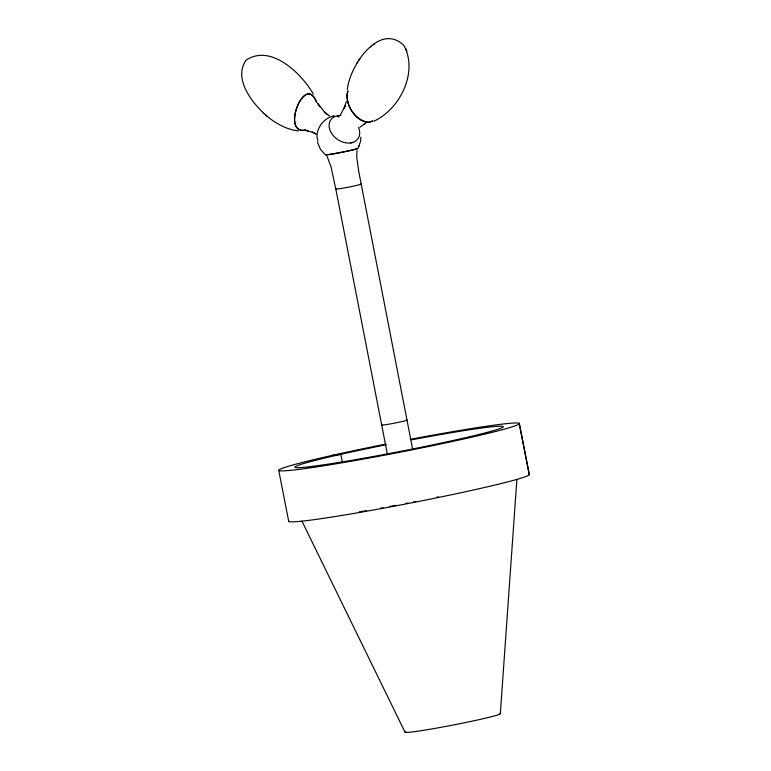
<?xml version="1.0" encoding="UTF-8"?>
<svg xmlns="http://www.w3.org/2000/svg" width="771" height="771" viewBox="0 0 771 771"><rect width="100%" height="100%" fill="white"/><g stroke="black" fill="none" stroke-linecap="round" stroke-linejoin="round"><path stroke-width="1.16" d="M360.905 137.132L360.5 141.507L358.457 147.396M516.869 479.523L500.34 713.551M347.345 89.822C349.061 67.154 378.831 21.424 403.869 45.402C418.431 72.156 400.004 109.154 373.887 121.24M356.934 150.538L356.732 156.976L358.814 171.827L412.716 449.599M346.362 101.435L344.088 108.73L345.35 105.357L340.609 114.677M347.316 92.693C345.225 105.56 355.585 120.218 368.413 122.493M347.856 91.421C343.644 103.815 358.033 126.743 372.306 121.278M347.538 92.096L348.116 90.978M359.055 146.018L359.517 144.987M356.742 63.424L357.619 62.075M358.843 60.167L359.72 58.808M372.894 120.758L368.605 122.493M359.826 127.302L364.702 123.784M370.562 46.858L371.641 46.038M373.405 44.718L374.436 43.947M305.798 129.875L305.114 130.222M363.893 124.266L365.656 123.418M305.538 130.01C280.201 135.098 305.094 71.925 316.447 102.109M304.853 130.338C280.923 133.161 304.824 73.091 316.38 101.772M352.81 142.423L350.497 142.934M331.79 455.468L340.859 454.321L342.411 462.321M306.395 130.742L308.188 130.916M298.464 130.868C286.128 129.595 274.958 123.003 265.706 115.072M307.205 130.819L312.987 132.4L312.294 132.082L316.071 134.106L313.942 132.795L314.568 133.171M328.523 115.399L329.178 115.833L324.35 112.007L327.058 114.33M324.581 153.978L320.476 149.372L317.392 142.105M313.296 93.985C301.663 73.602 270.717 43.388 246.026 60.234C233.536 78.16 250.816 101.001 263.807 113.385M262.612 112.325L266.911 116.142M324.948 112.518L317.344 102.842M317.96 103.969L319.907 106.899L319.387 106.119M327.116 156.368L331.173 167.307L335.78 189.059M301.895 521.042L405.006 732.142M406.915 51.059L405.874 48.698M519.153 423.26L529.301 474.714L519.384 423.761M335.809 188.982L387.428 454.514M278.736 470.387L288.74 521.475M318.047 140.997A16.538 11.565 -53 0 1 320.36 125.461A16.538 11.565 -53 0 1 334.094 116.132M337.303 116.334A16.538 11.565 -53 0 1 338.903 116.855M357.686 148.254A16.538 0.732 -11.3 0 1 340.406 152.552A16.538 0.732 -11.3 0 1 326.21 154.402M357.378 148.321A16.538 0.723 -11 0 1 342.17 152.186A16.538 0.723 -11 0 1 325.719 154.508M358.505 127.533A16.538 12.288 34.6 0 1 349.6 143.03A16.538 12.288 34.6 0 1 329.766 129.509A16.538 12.288 34.6 0 1 340.801 115.467M332.388 116.392A16.528 11.565 -53.1 0 1 334.18 116.113M337.399 116.354A16.528 11.565 -53.1 0 1 338.787 116.806M360.279 184.067A12.934 0.569 -11 0 1 348.453 187.151A12.934 0.569 -11 0 1 336.667 188.654M406.683 420.06A12.934 0.569 -11 0 1 394.232 423.192A12.934 0.569 -11 0 1 382.069 424.831M410.384 439.316A122.618 5.349 -11 0 1 501.738 429.861A122.618 5.349 -11 0 1 297.51 469.558A122.618 5.349 -11 0 1 385.722 444.115M411.627 439.817A106.099 4.626 -11 0 1 487.166 432.358A106.099 4.626 -11 0 1 311.156 466.513A106.099 4.626 -11 0 1 386.194 444.751M499.81 713.454A48.621 2.12 -11 0 1 452.076 725.232A48.621 2.12 -11 0 1 405.874 731.621M438.554 496.881A110.157 4.809 -11 0 1 436.425 497.314M415.771 501.478A110.157 4.809 -11 0 1 413.564 501.902M408.052 502.981A110.157 4.809 -11 0 1 405.845 503.405M395.947 505.294A110.157 4.809 -11 0 1 389.403 506.518M382.936 507.703A110.157 4.809 -11 0 1 380.807 508.099M366.235 510.691A110.157 4.809 -11 0 1 359.257 511.896M528.829 474.146A122.618 5.349 -11 0 1 411.627 502.837A122.618 5.349 -11 0 1 288.768 520.955"/></g></svg>
